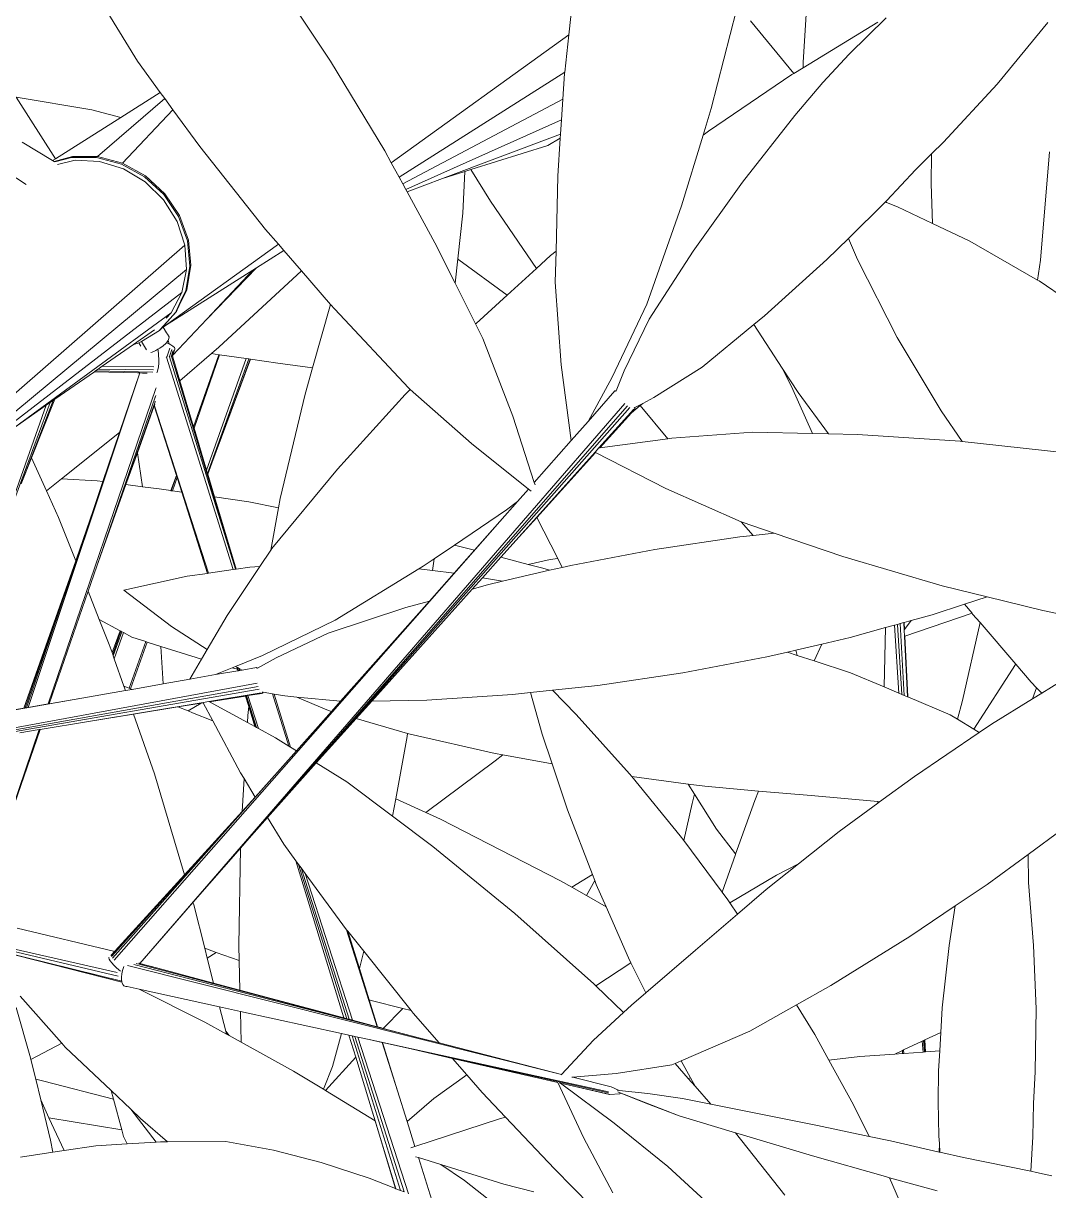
# Model space of a CAD drawing. Header units: millimetres. Extents: x 17 to 218440, y 21 to 53693.
# Drawn here: x 41618.5 to 41766.7, y 19171.2 to 19339.9 of the extents above; entities that cross this region are included whole.
import ezdxf

# ---------------------------------------------------------------- set-up
doc = ezdxf.new("R2010")
doc.units = ezdxf.units.MM
doc.header["$MEASUREMENT"] = 0
doc.layers.add('Edges', color=7, linetype='Continuous', lineweight=18)

# ---------------------------------------------------------------- blocks, each defined once
blk = doc.blocks.new('BAMBOOPLAN')
at = {"layer": 'Edges'}
for p, q in [((6.518, 4.8199), (6.5033, 4.6884)), ((6.9979, 4.8033), (6.9876, 4.6309)), ((5.5162, 4.7913), (5.6123, 4.6338)), ((5.9162, 4.7762), (6.011, 4.6337)), ((6.8497, 4.7402), (6.7975, 4.5359)), ((6.8785, 4.7172), (6.9678, 4.6083)), ((7.1418, 4.7142), (6.9875, 4.6203)), ((7.1586, 4.7234), (7.0824, 4.6482)), ((7.4929, 4.7136), (7.3882, 4.5867)), ((4.921, 4.6786), (5.3823, 4.3791)), ((6.1365, 4.4239), (6.5033, 4.6884)), ((6.5033, 4.6884), (6.4947, 4.611)), ((5.6123, 4.6338), (5.6595, 4.569)), ((6.011, 4.6337), (6.1231, 4.4485)), ((6.9876, 4.6309), (6.9875, 4.6203)), ((7.0824, 4.6482), (7.0282, 4.5897)), ((6.1529, 4.394), (6.4947, 4.611)), ((6.4944, 4.6087), (6.4909, 4.5557)), ((6.4947, 4.611), (6.4944, 4.6087)), ((6.9642, 4.6061), (6.792, 4.4895)), ((6.9678, 4.6083), (6.9642, 4.6061)), ((6.9875, 4.6203), (6.9678, 4.6083)), ((7.0282, 4.5897), (6.9698, 4.5216)), ((7.3882, 4.5867), (7.2772, 4.4668)), ((5.5179, 4.5334), (5.3615, 4.5597)), ((5.4429, 4.4324), (5.3615, 4.5597)), ((5.6686, 4.5565), (5.5297, 4.437)), ((5.5783, 4.5178), (5.6595, 4.569)), ((5.6595, 4.569), (5.6686, 4.5565)), ((5.6686, 4.5565), (5.6855, 4.5332)), ((5.5783, 4.5178), (5.5179, 4.5334)), ((5.6855, 4.5332), (5.5812, 4.4234)), ((5.6855, 4.5332), (5.7408, 4.4573)), ((6.4909, 4.5557), (6.1601, 4.3808)), ((6.4909, 4.5557), (6.4881, 4.5124)), ((6.7975, 4.5359), (6.7807, 4.4811)), ((5.4429, 4.4324), (5.5783, 4.5178)), ((6.4881, 4.5124), (6.1668, 4.3686)), ((6.4881, 4.5124), (6.4862, 4.4831)), ((6.9698, 4.5216), (6.8617, 4.3839)), ((6.792, 4.4895), (6.7807, 4.4811)), ((5.4368, 4.4287), (5.3743, 4.4668)), ((6.4862, 4.4831), (6.2423, 4.3913)), ((6.4596, 4.46), (6.301, 4.4098)), ((6.4596, 4.46), (6.4856, 4.4748)), ((6.4856, 4.4748), (6.4805, 4.3963)), ((6.4862, 4.4831), (6.4856, 4.4748)), ((6.7807, 4.4811), (6.736, 4.335)), ((7.2772, 4.4668), (7.2523, 4.4422)), ((5.4778, 4.4371), (5.44, 4.4267)), ((5.5297, 4.437), (5.4778, 4.4371)), ((5.5812, 4.4234), (5.5297, 4.437)), ((5.7408, 4.4573), (5.8767, 4.2864)), ((6.1231, 4.4485), (6.1365, 4.4239)), ((7.2523, 4.4422), (7.219, 4.4093)), ((7.2523, 4.4422), (7.2519, 4.3805)), ((7.4958, 4.4463), (7.4772, 4.2231)), ((5.4368, 4.4287), (5.4429, 4.4324)), ((5.44, 4.4267), (5.4368, 4.4287)), ((5.4415, 4.4258), (5.44, 4.4267)), ((5.4758, 4.4351), (5.4416, 4.4257)), ((5.4839, 4.4292), (5.4471, 4.4208)), ((5.5277, 4.435), (5.4758, 4.4351)), ((5.534, 4.4269), (5.4839, 4.4292)), ((5.5792, 4.4214), (5.5277, 4.435)), ((5.5832, 4.4117), (5.534, 4.4269)), ((5.6267, 4.3952), (5.5792, 4.4214)), ((5.6287, 4.3972), (5.5812, 4.4234)), ((5.6283, 4.3846), (5.5832, 4.4117)), ((6.1365, 4.4239), (6.1529, 4.394)), ((5.6671, 4.3582), (5.6267, 4.3952)), ((5.6691, 4.3602), (5.6287, 4.3972)), ((6.1529, 4.394), (6.1601, 4.3808)), ((6.2423, 4.3913), (6.1694, 4.3638)), ((6.2887, 4.4059), (6.2423, 4.3913)), ((6.2887, 4.4059), (6.284, 4.3199)), ((6.301, 4.4098), (6.2887, 4.4059)), ((6.301, 4.4098), (6.3415, 4.3446)), ((6.4805, 4.3963), (6.4768, 4.2418)), ((7.219, 4.4093), (7.1598, 4.3458)), ((5.3823, 4.3791), (5.3824, 4.379)), ((5.6661, 4.3476), (5.6283, 4.3846)), ((6.1601, 4.3808), (6.1668, 4.3686)), ((6.1668, 4.3686), (6.1694, 4.3638)), ((6.1694, 4.3638), (6.2268, 4.259)), ((6.8617, 4.3839), (6.7598, 4.2418)), ((7.2519, 4.3805), (7.2547, 4.2987)), ((5.694, 4.303), (5.6661, 4.3476)), ((5.6974, 4.3129), (5.6671, 4.3582)), ((5.6994, 4.315), (5.6691, 4.3602)), ((6.3415, 4.3446), (6.4362, 4.2059)), ((7.1569, 4.3429), (7.0806, 4.2678)), ((7.1579, 4.344), (7.1569, 4.3429)), ((7.1569, 4.3429), (7.1592, 4.342)), ((7.1598, 4.3458), (7.1579, 4.344)), ((7.1579, 4.344), (7.1592, 4.342)), ((7.1592, 4.342), (7.1818, 4.3333)), ((6.284, 4.3199), (6.2738, 4.2254)), ((6.736, 4.335), (6.6642, 4.1322)), ((7.1818, 4.3333), (7.2547, 4.2987)), ((5.7103, 4.254), (5.694, 4.303)), ((5.7157, 4.2625), (5.6974, 4.3129)), ((5.7178, 4.2645), (5.6994, 4.315)), ((7.2547, 4.2987), (7.3315, 4.2621)), ((5.8767, 4.2864), (5.9033, 4.2557)), ((7.0806, 4.2678), (7.0362, 4.2241)), ((7.0806, 4.2678), (7.0994, 4.2243)), ((4.9687, 3.6065), (5.7103, 4.254)), ((5.6703, 4.0877), (5.9033, 4.2557)), ((5.7136, 4.2039), (5.7103, 4.254)), ((5.7208, 4.2103), (5.7157, 4.2625)), ((5.7228, 4.2123), (5.7178, 4.2645)), ((5.9033, 4.2557), (5.9146, 4.2428)), ((6.2268, 4.259), (6.2684, 4.1754)), ((7.3315, 4.2621), (7.4715, 4.1818)), ((5.8584, 4.2071), (5.9146, 4.2428)), ((5.9146, 4.2428), (5.9508, 4.2011)), ((6.2738, 4.2254), (6.2684, 4.1754)), ((6.2763, 4.2238), (6.2738, 4.2254)), ((6.3757, 4.1507), (6.2763, 4.2238)), ((6.4653, 4.2323), (6.4362, 4.2059)), ((6.4768, 4.2418), (6.4653, 4.2323)), ((6.4768, 4.2418), (6.4753, 4.1775)), ((6.7598, 4.2418), (6.669, 4.1012)), ((7.0362, 4.2241), (6.9077, 4.1081)), ((7.0994, 4.2243), (7.1815, 4.0635)), ((7.4772, 4.2231), (7.4715, 4.1818)), ((5.0274, 3.6346), (5.7136, 4.2039)), ((5.6703, 4.0877), (5.8507, 4.2022)), ((5.704, 4.1561), (5.7136, 4.2039)), ((5.7122, 4.1599), (5.7208, 4.2103)), ((5.7143, 4.1619), (5.7228, 4.2123)), ((5.7553, 4.1013), (5.8584, 4.2071)), ((5.7553, 4.1013), (5.8507, 4.2022)), ((5.9508, 4.2011), (5.7805, 4.0432)), ((5.8507, 4.2022), (5.8584, 4.2071)), ((5.9508, 4.2011), (6.0112, 4.1315)), ((6.4362, 4.2059), (6.3757, 4.1507)), ((6.2684, 4.1754), (6.3104, 4.0911)), ((6.4753, 4.1775), (6.4877, 4.0065)), ((7.4715, 4.1818), (7.475, 4.1799)), ((7.475, 4.1799), (7.5332, 4.1403)), ((5.704, 4.1561), (5.0636, 3.6625)), ((5.6819, 4.1139), (5.704, 4.1561)), ((5.7022, 4.1388), (5.7097, 4.1547)), ((5.7036, 4.1396), (5.7112, 4.1555)), ((5.7097, 4.1547), (5.7122, 4.1599)), ((5.7112, 4.1555), (5.7097, 4.1547)), ((5.7112, 4.1555), (5.7143, 4.1619)), ((6.3757, 4.1507), (6.3117, 4.0923)), ((5.6921, 4.1178), (5.7022, 4.1388)), ((5.6944, 4.1203), (5.7036, 4.1396)), ((5.7036, 4.1396), (5.7022, 4.1388)), ((6.0112, 4.1315), (5.9738, 4.0005)), ((6.0112, 4.1315), (6.0199, 4.1215)), ((6.6642, 4.1322), (6.593, 3.9812)), ((5.6819, 4.1139), (5.3582, 3.8775)), ((5.6575, 4.0779), (5.6907, 4.1147)), ((5.6595, 4.0799), (5.6927, 4.1168)), ((5.6713, 4.103), (5.6819, 4.1139)), ((5.6851, 4.027), (5.7553, 4.1013)), ((5.6907, 4.1147), (5.6921, 4.1178)), ((5.6944, 4.1203), (5.6921, 4.1178)), ((5.6927, 4.1168), (5.6944, 4.1203)), ((6.0199, 4.1215), (6.1723, 3.9592)), ((6.669, 4.1012), (6.6175, 3.9945)), ((6.9077, 4.1081), (6.8854, 4.0899)), ((5.6478, 4.0793), (5.6042, 4.0489)), ((5.6204, 4.0552), (5.6575, 4.0779)), ((5.6595, 4.0799), (5.6575, 4.0779)), ((5.6595, 4.0799), (5.6654, 4.0842)), ((5.6654, 4.0842), (5.6703, 4.0877)), ((5.6726, 4.0729), (5.6654, 4.0842)), ((6.3117, 4.0923), (6.3104, 4.0911)), ((6.3104, 4.0911), (6.3254, 4.0609)), ((6.8854, 4.0899), (6.7784, 4.0022)), ((6.8854, 4.0899), (6.9439, 3.9999)), ((5.6042, 4.0489), (5.6114, 4.0509)), ((5.6114, 4.0509), (5.615, 4.0519)), ((5.615, 4.0519), (5.6151, 4.0519)), ((5.6151, 4.0519), (5.6204, 4.0552)), ((5.6151, 4.0519), (5.619, 4.0455)), ((5.6204, 4.0552), (5.6309, 4.0378)), ((5.6652, 4.0459), (5.6709, 4.0511)), ((5.6709, 4.0511), (5.672, 4.0524)), ((5.672, 4.0524), (5.6751, 4.0562)), ((5.6744, 4.0513), (5.672, 4.0524)), ((5.6745, 4.07), (5.6726, 4.0729)), ((5.6741, 4.0525), (5.6744, 4.0513)), ((5.676, 4.0506), (5.6744, 4.0513)), ((5.6745, 4.07), (5.6776, 4.0648)), ((5.6751, 4.0562), (5.6754, 4.0568)), ((5.6754, 4.0568), (5.6774, 4.0609)), ((5.6775, 4.0498), (5.6754, 4.0568)), ((5.6774, 4.0499), (5.676, 4.0506)), ((5.6769, 4.0514), (5.6774, 4.0499)), ((5.6774, 4.0609), (5.6776, 4.0648)), ((6.3254, 4.0609), (6.3874, 3.9008)), ((7.1815, 4.0635), (7.2721, 3.9114)), ((5.6042, 4.0489), (5.5397, 4.004)), ((5.619, 4.0455), (5.619, 4.0454)), ((5.64, 4.0324), (5.6426, 4.0332)), ((5.6426, 4.0332), (5.6505, 4.0366)), ((5.6505, 4.0366), (5.6547, 4.039)), ((5.6547, 4.039), (5.6582, 4.041)), ((5.655, 4.0371), (5.6547, 4.039)), ((5.6559, 4.0283), (5.655, 4.0371)), ((5.656, 4.0254), (5.6559, 4.0283)), ((5.6582, 4.041), (5.6652, 4.0459)), ((5.6727, 4.0226), (5.6791, 4.0412)), ((5.6775, 4.0498), (5.6774, 4.0499)), ((5.6814, 4.0477), (5.6775, 4.0498)), ((5.6783, 4.0236), (5.6834, 4.0384)), ((5.6856, 4.045), (5.6814, 4.0477)), ((5.6863, 4.036), (5.6818, 4.0235)), ((5.6876, 4.0341), (5.6846, 4.0257)), ((5.6851, 4.027), (5.6846, 4.0257)), ((5.6872, 4.0328), (5.6851, 4.027)), ((5.6885, 4.0425), (5.6856, 4.045)), ((5.6872, 4.0328), (5.6895, 4.0393)), ((5.6898, 4.0406), (5.6885, 4.0425)), ((5.6895, 4.0393), (5.6898, 4.0406)), ((5.7651, 4.03), (5.7, 3.9739)), ((5.7805, 4.0277), (5.7283, 3.8789)), ((5.7817, 4.0276), (5.7292, 3.8759)), ((5.7805, 4.0432), (5.7651, 4.03)), ((5.7805, 4.0277), (5.7651, 4.03)), ((5.7817, 4.0276), (5.7805, 4.0277)), ((5.8366, 4.0196), (5.7817, 4.0276)), ((5.5397, 4.004), (5.5312, 3.9981)), ((5.5397, 4.004), (5.6462, 4.0027)), ((5.6546, 3.9961), (5.6556, 4.0025)), ((5.6556, 4.0025), (5.6562, 4.0104)), ((5.6563, 4.0192), (5.656, 4.0254)), ((5.6562, 4.0104), (5.6563, 4.0192)), ((5.672, 4.0229), (5.6718, 4.0233)), ((5.8102, 3.5839), (5.672, 4.0229)), ((5.6726, 4.0224), (5.6727, 4.0226)), ((5.6781, 4.0232), (5.6782, 4.0236)), ((5.6782, 4.0236), (5.6783, 4.0236)), ((5.6784, 4.0232), (5.6783, 4.0236)), ((5.8146, 3.5845), (5.6784, 4.0232)), ((5.6818, 4.0235), (5.6817, 4.0233)), ((5.6826, 4.0243), (5.6827, 4.0241)), ((5.6827, 4.0241), (5.8158, 3.5847)), ((5.6844, 4.0253), (5.6839, 4.0241)), ((5.6844, 4.0253), (5.6846, 4.0257)), ((5.6846, 4.0257), (5.6855, 4.0225)), ((5.6846, 4.0257), (5.6846, 4.0257)), ((5.6855, 4.0225), (5.7, 3.9739)), ((5.755, 3.7892), (5.8366, 4.0196)), ((5.7571, 3.7821), (5.8421, 4.0188)), ((5.8448, 4.0184), (5.766, 3.8038)), ((5.846, 4.0182), (5.766, 3.8038)), ((5.8421, 4.0188), (5.8366, 4.0196)), ((5.8448, 4.0184), (5.8421, 4.0188)), ((5.846, 4.0182), (5.8448, 4.0184)), ((5.9021, 4.01), (5.846, 4.0182)), ((5.9738, 4.0005), (5.9021, 4.01)), ((6.4877, 4.0065), (6.508, 3.8502)), ((6.7784, 4.0022), (6.6785, 3.9393)), ((5.6173, 3.9899), (5.3868, 3.2993)), ((5.5233, 3.9926), (5.4415, 3.9355)), ((5.5259, 3.9944), (5.5233, 3.9926)), ((5.6125, 3.9901), (5.5233, 3.9926)), ((5.5312, 3.9981), (5.5259, 3.9944)), ((5.6438, 3.9916), (5.5259, 3.9944)), ((5.5312, 3.9981), (5.6452, 3.9962)), ((5.617, 3.9899), (5.5755, 3.8672)), ((5.617, 3.9899), (5.6125, 3.9901)), ((5.6173, 3.9899), (5.617, 3.9899)), ((5.6225, 3.9897), (5.6173, 3.9899)), ((5.6225, 3.9897), (5.6231, 3.9897)), ((5.6231, 3.9897), (5.6233, 3.9897)), ((5.6233, 3.9897), (5.6265, 3.9897)), ((5.6326, 3.9895), (5.6265, 3.9897)), ((5.6522, 3.99), (5.6532, 3.9915)), ((5.6532, 3.9915), (5.6546, 3.9961)), ((5.9738, 4.0005), (5.9584, 3.9462)), ((6.593, 3.9812), (6.543, 3.89)), ((6.6175, 3.9945), (6.6007, 3.9531)), ((6.9439, 3.9999), (6.963, 3.9619)), ((6.9439, 3.9999), (6.9766, 3.9497)), ((5.4277, 3.3063), (5.6505, 3.9578)), ((5.6505, 3.9578), (5.6509, 3.9589)), ((5.7, 3.9739), (5.7283, 3.8789)), ((6.1759, 3.9561), (6.165, 3.9452)), ((6.1723, 3.9592), (6.1759, 3.9561)), ((6.1759, 3.9561), (6.3021, 3.8441)), ((6.963, 3.9619), (7.0066, 3.8648)), ((5.3719, 3.7609), (5.4379, 3.933)), ((5.3932, 3.8144), (5.4415, 3.9355)), ((5.4379, 3.933), (5.4317, 3.9288)), ((5.4415, 3.9355), (5.4379, 3.933)), ((5.5281, 3.5907), (5.6492, 3.9399)), ((5.6486, 3.9301), (5.5619, 3.6857)), ((5.6492, 3.9316), (5.6486, 3.9301)), ((5.6492, 3.9399), (5.6496, 3.9409)), ((5.6496, 3.9409), (5.6504, 3.9433)), ((5.9584, 3.9462), (5.9073, 3.7308)), ((6.165, 3.9452), (6.0257, 3.7913)), ((6.5985, 3.9531), (6.543, 3.89)), ((6.5985, 3.9531), (6.6007, 3.9531)), ((6.6007, 3.9531), (6.6001, 3.9516)), ((6.6785, 3.9393), (6.6561, 3.9272)), ((6.9766, 3.9497), (7.0393, 3.864)), ((5.2742, 3.5005), (5.4235, 3.9231)), ((5.3227, 3.6325), (5.4317, 3.9288)), ((5.4235, 3.9231), (5.3582, 3.8775)), ((5.4317, 3.9288), (5.4235, 3.9231)), ((5.6471, 3.9218), (5.6122, 3.8253)), ((5.617, 2.7706), (6.619, 3.9268)), ((5.6473, 3.9224), (5.6471, 3.9218)), ((5.6471, 3.9218), (5.6927, 3.7783)), ((5.6482, 3.925), (5.6473, 3.9224)), ((5.6473, 3.9224), (5.7588, 3.5764)), ((5.8479, 3.0345), (6.6245, 3.9224)), ((5.9199, 3.116), (6.6295, 3.9189)), ((6.6372, 3.915), (6.5655, 3.8352)), ((6.6328, 3.9079), (6.5672, 3.8354)), ((6.6508, 3.9228), (6.6328, 3.9079)), ((6.6393, 3.915), (6.6328, 3.9079)), ((6.6397, 3.9183), (6.638, 3.9174)), ((6.6393, 3.915), (6.6399, 3.9163)), ((6.6561, 3.9272), (6.6397, 3.9183)), ((6.6399, 3.9163), (6.6397, 3.9183)), ((6.6561, 3.9272), (6.6508, 3.9228)), ((6.6508, 3.9228), (6.7076, 3.8541)), ((7.2721, 3.9114), (7.3156, 3.8485)), ((6.3874, 3.9008), (6.4319, 3.7637)), ((6.543, 3.89), (6.508, 3.8502)), ((5.5755, 3.8672), (5.4554, 3.7714)), ((5.5755, 3.8672), (5.5411, 3.7658)), ((5.7283, 3.8789), (5.7292, 3.8759)), ((5.7292, 3.8759), (5.755, 3.7892)), ((6.8831, 3.8676), (6.7161, 3.8552)), ((7.0066, 3.8648), (6.8831, 3.8676)), ((7.0393, 3.864), (7.0066, 3.8648)), ((7.0992, 3.8627), (7.0393, 3.864)), ((7.3113, 3.849), (7.0992, 3.8627)), ((6.3021, 3.8441), (6.4201, 3.7503)), ((6.508, 3.8502), (6.4319, 3.7637)), ((6.5655, 3.8352), (6.5576, 3.8264)), ((6.5672, 3.8354), (6.5655, 3.8352)), ((6.7076, 3.8541), (6.5672, 3.8354)), ((6.7161, 3.8552), (6.7076, 3.8541)), ((7.3156, 3.8485), (7.3113, 3.849)), ((7.5234, 3.8257), (7.3156, 3.8485)), ((5.3719, 3.7609), (5.3932, 3.8144)), ((5.3932, 3.8144), (5.4241, 3.7464)), ((5.6122, 3.8253), (5.5885, 3.7595)), ((5.6122, 3.8253), (5.623, 3.7549)), ((6.5576, 3.8264), (6.4004, 3.6512)), ((6.5586, 3.8259), (6.4371, 3.6917)), ((6.5586, 3.8259), (6.5576, 3.8264)), ((6.7038, 3.7515), (6.5586, 3.8259)), ((5.755, 3.7892), (5.7571, 3.7821)), ((5.766, 3.8038), (5.7575, 3.7807)), ((6.0257, 3.7913), (5.8899, 3.6273)), ((5.4554, 3.7714), (5.4241, 3.7464)), ((5.4554, 3.7714), (5.529, 3.7673)), ((5.5411, 3.7658), (5.5208, 3.7058)), ((5.529, 3.7673), (5.5411, 3.7658)), ((5.6927, 3.7783), (5.6815, 3.7469)), ((5.6928, 3.7778), (5.6819, 3.7468)), ((5.694, 3.7741), (5.6844, 3.7465)), ((5.6927, 3.7783), (5.6928, 3.7778)), ((5.6928, 3.7778), (5.694, 3.7741)), ((5.694, 3.7741), (5.7037, 3.7437)), ((5.7571, 3.7821), (5.7575, 3.7807)), ((5.7575, 3.7807), (5.7715, 3.7339)), ((6.4319, 3.7637), (6.4334, 3.759)), ((5.4241, 3.7464), (5.4489, 3.6917)), ((5.5885, 3.7595), (5.5619, 3.6857)), ((5.5885, 3.7595), (5.623, 3.7549)), ((5.623, 3.7549), (5.657, 3.7504)), ((5.657, 3.7504), (5.6815, 3.7469)), ((5.6815, 3.7469), (5.6819, 3.7468)), ((5.6819, 3.7468), (5.6844, 3.7465)), ((5.6844, 3.7465), (5.7037, 3.7437)), ((5.7037, 3.7437), (5.7569, 3.5761)), ((6.4201, 3.7503), (6.3972, 3.7243)), ((6.4201, 3.7503), (6.4256, 3.7459)), ((6.859, 3.6824), (6.7038, 3.7515)), ((5.7715, 3.7339), (5.8424, 3.7236)), ((5.7715, 3.7339), (5.8159, 3.5847)), ((5.8424, 3.7236), (5.9037, 3.7115)), ((5.9073, 3.7308), (5.9037, 3.7115)), ((6.3972, 3.7243), (6.3609, 3.683)), ((6.3972, 3.7243), (6.3748, 3.7075)), ((5.5208, 3.7058), (5.3829, 3.2986)), ((5.4489, 3.6917), (5.485, 3.6018)), ((5.5208, 3.7058), (5.4864, 3.6059)), ((5.9037, 3.7115), (5.8879, 3.6243)), ((6.3748, 3.7075), (6.2669, 3.6345)), ((6.4371, 3.6917), (6.4004, 3.6512)), ((6.4371, 3.6917), (6.4803, 3.6069)), ((5.5619, 3.6857), (5.5281, 3.5907)), ((6.3609, 3.683), (5.5639, 2.7773)), ((6.3609, 3.683), (6.3082, 3.6237)), ((6.859, 3.6824), (6.884, 3.6545)), ((6.861, 3.6815), (6.859, 3.6824)), ((6.9271, 3.6591), (6.861, 3.6815)), ((6.4004, 3.6512), (6.3628, 3.6094)), ((6.8563, 3.6516), (6.681, 3.6257)), ((6.884, 3.6545), (6.8563, 3.6516)), ((6.9271, 3.6591), (6.884, 3.6545)), ((7.0693, 3.611), (6.9271, 3.6591)), ((5.8879, 3.6243), (5.8652, 3.5903)), ((5.8899, 3.6273), (5.8879, 3.6243)), ((6.2669, 3.6345), (6.225, 3.6061)), ((6.3082, 3.6237), (6.2664, 3.5766)), ((6.2669, 3.6345), (6.3082, 3.6237)), ((6.681, 3.6257), (6.5073, 3.5926)), ((5.3777, 3.2977), (5.485, 3.6018)), ((5.485, 3.6018), (5.3804, 3.2982)), ((5.485, 3.6018), (5.4864, 3.6059)), ((6.225, 3.6061), (6.2025, 3.5909)), ((6.225, 3.6061), (6.2217, 3.5821)), ((6.3628, 3.6094), (6.3248, 3.5671)), ((6.3628, 3.6094), (6.4196, 3.5946)), ((6.465, 3.6046), (6.4196, 3.5946)), ((6.4196, 3.5946), (6.4493, 3.5868)), ((6.4803, 3.6069), (6.465, 3.6046)), ((6.4803, 3.6069), (6.4897, 3.5885)), ((6.5073, 3.5926), (6.4897, 3.5885)), ((7.2746, 3.5505), (7.0693, 3.611)), ((5.5102, 3.539), (5.5281, 3.5907)), ((5.5843, 3.5417), (5.715, 3.57)), ((5.715, 3.57), (5.7569, 3.5761)), ((5.7569, 3.5761), (5.7588, 3.5764)), ((5.7588, 3.5764), (5.8102, 3.5839)), ((5.8652, 3.5903), (5.7975, 3.4892)), ((5.8102, 3.5839), (5.8146, 3.5845)), ((5.8146, 3.5845), (5.8158, 3.5847)), ((5.8158, 3.5847), (5.8159, 3.5847)), ((5.8159, 3.5847), (5.8442, 3.5888)), ((5.8442, 3.5888), (5.8652, 3.5903)), ((6.1938, 3.5856), (6.0207, 3.4791)), ((6.2025, 3.5909), (6.1938, 3.5856)), ((6.1938, 3.5856), (6.2217, 3.5821)), ((6.2664, 3.5766), (6.2153, 3.519)), ((6.2217, 3.5821), (6.2664, 3.5766)), ((6.4635, 3.5824), (6.3664, 3.5597)), ((6.4493, 3.5868), (6.4635, 3.5824)), ((6.4897, 3.5885), (6.4635, 3.5824)), ((6.3248, 3.5671), (6.3038, 3.5437)), ((6.3356, 3.5525), (6.3038, 3.5437)), ((6.3248, 3.5671), (6.3664, 3.5597)), ((6.3664, 3.5597), (6.3356, 3.5525)), ((7.3673, 3.5276), (7.2746, 3.5505)), ((5.4296, 3.3066), (5.5102, 3.539)), ((5.5102, 3.539), (5.5334, 3.4809)), ((5.5843, 3.5417), (5.6829, 3.4661)), ((6.3038, 3.5437), (6.0961, 3.3123)), ((7.3673, 3.5276), (7.3207, 3.5125)), ((7.4821, 3.4993), (7.3673, 3.5276)), ((6.1665, 3.5054), (6.006, 3.4525)), ((6.2153, 3.519), (6.0314, 3.3119)), ((6.2153, 3.519), (6.1665, 3.5054)), ((7.3207, 3.5125), (7.2534, 3.4907)), ((7.3207, 3.5125), (7.336, 3.4938)), ((7.5417, 3.4873), (7.4821, 3.4993)), ((5.5334, 3.4809), (5.5542, 3.4291)), ((5.5334, 3.4809), (5.5763, 3.4576)), ((5.7975, 3.4892), (5.7563, 3.4186)), ((6.0207, 3.4791), (5.8704, 3.4066)), ((7.1876, 3.4724), (7.182, 3.4708)), ((7.195, 3.4744), (7.1876, 3.4724)), ((7.1962, 3.3238), (7.1876, 3.4724)), ((7.1962, 3.4747), (7.195, 3.4744)), ((7.195, 3.4744), (7.1958, 3.4585)), ((7.2104, 3.4787), (7.1962, 3.4747)), ((7.1962, 3.4747), (7.1968, 3.4599)), ((7.2104, 3.4787), (7.1968, 3.4599)), ((7.336, 3.4938), (7.1975, 3.4464)), ((7.2534, 3.4907), (7.2104, 3.4787)), ((7.3526, 3.4744), (7.3165, 3.3138)), ((7.336, 3.4938), (7.3373, 3.4921)), ((7.3373, 3.4921), (7.3526, 3.4744)), ((7.3526, 3.4744), (7.4262, 3.3887)), ((5.5599, 3.4128), (5.5763, 3.4576)), ((5.578, 3.4566), (5.5611, 3.4093)), ((5.5798, 3.4556), (5.5623, 3.4059)), ((5.5832, 3.4538), (5.5645, 3.3997)), ((5.5763, 3.4576), (5.578, 3.4566)), ((5.578, 3.4566), (5.5798, 3.4556)), ((5.5798, 3.4556), (5.5832, 3.4538)), ((5.5832, 3.4538), (5.6009, 3.4441)), ((5.6829, 3.4661), (5.7563, 3.4186)), ((6.006, 3.4525), (5.8989, 3.4019)), ((7.1574, 3.464), (7.0842, 3.4436)), ((7.1574, 3.464), (7.1544, 3.3414)), ((7.1756, 3.469), (7.1574, 3.464)), ((7.182, 3.4708), (7.1756, 3.469)), ((7.185, 3.3285), (7.1756, 3.469)), ((7.1911, 3.326), (7.182, 3.4708)), ((7.1968, 3.4599), (7.1958, 3.4585)), ((7.1958, 3.4585), (7.1965, 3.4461)), ((5.5542, 3.4291), (5.5599, 3.4128)), ((5.5954, 3.3387), (5.6296, 3.4351)), ((5.5977, 3.3378), (5.6323, 3.4343)), ((5.6009, 3.4441), (5.6296, 3.4351)), ((5.6296, 3.4351), (5.6323, 3.4343)), ((5.6323, 3.4343), (5.6608, 3.4253)), ((5.6608, 3.4253), (5.6655, 3.3478)), ((5.6608, 3.4253), (5.7448, 3.3989)), ((7.026, 3.43), (6.9724, 3.4175)), ((7.026, 3.43), (7.0099, 3.3952)), ((7.0842, 3.4436), (7.026, 3.43)), ((7.1975, 3.4464), (7.1965, 3.4461)), ((7.1965, 3.4461), (7.2028, 3.321)), ((7.1975, 3.4464), (7.2033, 3.3208)), ((5.5599, 3.4128), (5.5611, 3.4093)), ((5.5611, 3.4093), (5.5623, 3.4059)), ((5.5623, 3.4059), (5.5645, 3.3997)), ((5.5645, 3.3997), (5.5843, 3.343)), ((5.7563, 3.4186), (5.7448, 3.3989)), ((5.8704, 3.4066), (5.815, 3.3838)), ((5.8989, 3.4019), (5.86, 3.3804)), ((6.9125, 3.4035), (6.7388, 3.3704)), ((6.9546, 3.4133), (6.9125, 3.4035)), ((6.9724, 3.4175), (6.9546, 3.4133)), ((6.9546, 3.4133), (6.9752, 3.4066)), ((6.9724, 3.4175), (6.9752, 3.4066)), ((6.9752, 3.4066), (7.0099, 3.3952)), ((5.7448, 3.3989), (5.7206, 3.3575)), ((5.8078, 3.3808), (5.7738, 3.3669)), ((5.815, 3.3838), (5.8078, 3.3808)), ((5.8078, 3.3808), (5.8188, 3.378)), ((5.815, 3.3838), (5.8174, 3.3825)), ((5.8188, 3.378), (5.8174, 3.3825)), ((5.8174, 3.3825), (5.8177, 3.3824)), ((5.8177, 3.3824), (5.82, 3.375)), ((5.8177, 3.3824), (5.8187, 3.3818)), ((5.8187, 3.3818), (5.8208, 3.3752)), ((5.8187, 3.3818), (5.8222, 3.3799)), ((5.8197, 3.375), (5.8188, 3.378)), ((5.8208, 3.3752), (5.82, 3.375)), ((5.8236, 3.3756), (5.8208, 3.3752)), ((5.8222, 3.3799), (5.8236, 3.3756)), ((5.8222, 3.3799), (5.8286, 3.3765)), ((5.8286, 3.3765), (5.8236, 3.3756)), ((5.8581, 3.3817), (5.8286, 3.3765)), ((5.8581, 3.3817), (5.86, 3.3804)), ((5.86, 3.3804), (5.8586, 3.3796)), ((7.0099, 3.3952), (7.085, 3.3706)), ((7.4256, 3.3879), (7.3398, 3.254)), ((7.4262, 3.3887), (7.4256, 3.3879)), ((7.4262, 3.3887), (7.458, 3.3517)), ((5.7206, 3.3575), (5.6655, 3.3478)), ((5.7738, 3.3669), (5.7206, 3.3575)), ((5.8197, 3.375), (5.7738, 3.3669)), ((5.82, 3.375), (5.8197, 3.375)), ((6.7388, 3.3704), (6.5635, 3.3445)), ((7.085, 3.3706), (7.1544, 3.3414)), ((7.458, 3.3517), (7.4694, 3.3398)), ((7.5399, 3.3656), (7.48, 3.3286)), ((4.7863, 3.1503), (5.8614, 3.3427)), ((4.7876, 3.15), (5.8635, 3.337)), ((4.7878, 3.1527), (5.8595, 3.3493)), ((5.5874, 3.3341), (5.4971, 3.3182)), ((5.5843, 3.343), (5.5874, 3.3341)), ((5.5843, 3.343), (5.5954, 3.3387)), ((5.6011, 3.3365), (5.5874, 3.3341)), ((5.5954, 3.3387), (5.5977, 3.3378)), ((5.5977, 3.3378), (5.6011, 3.3365)), ((5.6655, 3.3478), (5.6011, 3.3365)), ((5.8676, 3.3294), (5.7597, 3.3115)), ((5.8693, 3.3282), (5.8404, 3.3235)), ((5.8693, 3.3282), (5.8707, 3.3288)), ((5.8716, 3.3304), (5.8697, 3.3307)), ((5.8707, 3.3288), (5.8716, 3.3304)), ((5.8909, 3.3273), (5.8716, 3.3304)), ((5.9249, 3.2195), (5.8909, 3.3273)), ((5.8947, 3.3267), (5.8909, 3.3273)), ((6.4239, 3.3297), (6.387, 3.3258)), ((6.4697, 3.3346), (6.4239, 3.3297)), ((6.4239, 3.3297), (6.4483, 3.2438)), ((6.5635, 3.3445), (6.4697, 3.3346)), ((6.4697, 3.3346), (6.5187, 3.2847)), ((7.1544, 3.3414), (7.185, 3.3285)), ((7.185, 3.3285), (7.1911, 3.326)), ((7.4694, 3.3398), (7.4612, 3.3169)), ((7.48, 3.3286), (7.4612, 3.3169)), ((7.4694, 3.3398), (7.48, 3.3286)), ((5.4971, 3.3182), (4.8155, 3.1983)), ((5.4277, 3.3063), (5.3868, 3.2993)), ((5.4296, 3.3066), (5.4277, 3.3063)), ((5.4971, 3.3182), (5.4296, 3.3066)), ((5.7478, 3.3095), (5.5111, 3.2702)), ((5.7438, 3.3079), (5.6955, 3.3001)), ((5.7438, 3.3079), (5.7167, 3.2919)), ((5.7483, 3.3086), (5.7438, 3.3079)), ((5.7597, 3.3115), (5.7478, 3.3095)), ((5.7483, 3.3086), (5.7478, 3.3095)), ((5.7682, 3.2713), (5.7483, 3.3086)), ((5.7612, 3.3107), (5.7597, 3.3115)), ((5.8356, 3.3227), (5.7612, 3.3107)), ((5.8395, 3.268), (5.7612, 3.3107)), ((5.8363, 3.3228), (5.8356, 3.3227)), ((5.8422, 3.3011), (5.8356, 3.3227)), ((5.8374, 3.323), (5.8363, 3.3228)), ((5.8363, 3.3228), (5.8563, 3.2589)), ((5.8404, 3.3235), (5.8374, 3.323)), ((5.8374, 3.323), (5.8581, 3.2579)), ((5.8404, 3.3235), (5.8623, 3.2556)), ((5.9287, 3.2171), (5.8947, 3.3267)), ((5.9167, 3.3232), (5.8947, 3.3267)), ((5.9418, 3.3207), (5.9167, 3.3232)), ((5.9418, 3.3207), (6.0034, 3.2939)), ((6.0314, 3.3119), (5.9418, 3.3207)), ((6.0314, 3.3119), (6.013, 3.2911)), ((6.0961, 3.3123), (6.0639, 3.2764)), ((6.2098, 3.3144), (6.0961, 3.3123)), ((6.387, 3.3258), (6.2098, 3.3144)), ((7.1911, 3.326), (7.1962, 3.3238)), ((7.1962, 3.3238), (7.2028, 3.321)), ((7.2028, 3.321), (7.2033, 3.3208)), ((7.2033, 3.3208), (7.2908, 3.284)), ((7.3165, 3.3138), (7.3058, 3.2748)), ((7.4612, 3.3169), (7.3765, 3.2645)), ((5.3777, 3.2977), (5.1989, 3.267)), ((5.3804, 3.2982), (5.3777, 3.2977)), ((5.3829, 3.2986), (5.3804, 3.2982)), ((5.3868, 3.2993), (5.3829, 3.2986)), ((5.6044, 3.2853), (5.5111, 3.2702)), ((5.6955, 3.3001), (5.6044, 3.2853)), ((5.6044, 3.2853), (5.6475, 3.162)), ((5.6955, 3.3001), (5.7167, 3.2919)), ((5.7167, 3.2919), (5.7262, 3.2882)), ((5.7262, 3.2882), (5.7682, 3.2713)), ((5.8404, 3.2827), (5.8395, 3.268)), ((5.8422, 3.3011), (5.8404, 3.2827)), ((5.8549, 3.2596), (5.8422, 3.3011)), ((6.013, 3.2911), (5.9407, 3.2097)), ((6.0034, 3.2939), (6.013, 3.2911)), ((6.5187, 3.2847), (6.6287, 3.1621)), ((7.2908, 3.284), (7.3058, 3.2748)), ((5.5111, 3.2702), (5.4112, 3.2536)), ((5.825, 3.1644), (5.7682, 3.2713)), ((5.8549, 3.2596), (5.8395, 3.268)), ((5.8563, 3.2589), (5.8549, 3.2596)), ((5.8581, 3.2579), (5.8563, 3.2589)), ((5.8623, 3.2556), (5.8581, 3.2579)), ((5.8977, 3.2363), (5.8623, 3.2556)), ((6.0639, 3.2764), (5.9815, 3.1846)), ((6.0639, 3.2764), (6.1703, 3.2457)), ((7.3058, 3.2748), (7.3398, 3.254)), ((7.3765, 3.2645), (7.3509, 3.2473)), ((5.2996, 2.9316), (5.4096, 3.2533)), ((5.305, 2.9471), (5.4112, 3.2536)), ((5.4096, 3.2533), (5.3692, 3.2466)), ((5.4112, 3.2536), (5.4096, 3.2533)), ((5.9249, 3.2195), (5.8977, 3.2363)), ((6.1693, 3.2391), (6.1458, 3.1103)), ((6.1703, 3.2457), (6.1693, 3.2391)), ((6.1703, 3.2457), (6.1755, 3.2442)), ((6.1755, 3.2442), (6.3513, 3.2039)), ((6.4483, 3.2438), (6.4687, 3.1828)), ((7.3509, 3.2473), (7.2169, 3.1569)), ((7.3398, 3.254), (7.3509, 3.2473)), ((5.9407, 3.2097), (5.8843, 3.1462)), ((5.9287, 3.2171), (5.9249, 3.2195)), ((5.9407, 3.2097), (5.9287, 3.2171)), ((5.9815, 3.1846), (5.9199, 3.116)), ((6.0448, 3.1454), (5.9815, 3.1846)), ((6.3513, 3.1889), (6.2077, 3.082)), ((6.3513, 3.2039), (6.3672, 3.201)), ((6.3672, 3.201), (6.3513, 3.1889)), ((6.3672, 3.201), (6.4687, 3.1828)), ((6.4687, 3.1828), (6.5006, 3.0875)), ((5.6475, 3.162), (5.7098, 2.9537)), ((5.8325, 3.1521), (5.825, 3.1644)), ((6.6287, 3.1621), (6.6334, 3.1563)), ((5.8843, 3.1462), (5.5606, 2.7816)), ((5.8325, 3.1521), (5.8284, 3.0841)), ((5.8554, 3.1141), (5.8325, 3.1521)), ((5.8554, 3.1141), (5.8843, 3.1462)), ((6.1393, 3.0744), (6.0448, 3.1454)), ((6.6334, 3.1563), (6.7333, 3.0343)), ((6.6334, 3.1563), (6.75, 3.1408)), ((6.75, 3.1408), (6.763, 3.1201)), ((6.75, 3.1408), (6.7839, 3.1363)), ((6.7839, 3.1363), (6.8952, 3.1266)), ((7.2169, 3.1569), (7.145, 3.1043)), ((5.8284, 3.0841), (5.8554, 3.1141)), ((5.8809, 3.0719), (5.9199, 3.116)), ((6.1458, 3.1103), (6.1393, 3.0744)), ((6.1458, 3.1103), (6.2077, 3.082)), ((6.763, 3.1201), (6.7577, 3.1005)), ((6.763, 3.1201), (6.8081, 3.0479)), ((6.8952, 3.1266), (6.8872, 3.1071)), ((6.8952, 3.1266), (7.0035, 3.1171)), ((7.0035, 3.1171), (7.1414, 3.1046)), ((6.5006, 3.0875), (6.5521, 2.9539)), ((6.7577, 3.1005), (6.7409, 3.0241)), ((6.8872, 3.1071), (6.8478, 2.9963)), ((7.1412, 3.1015), (7.0615, 3.0431)), ((7.1414, 3.1046), (7.1412, 3.1015)), ((7.145, 3.1043), (7.1412, 3.1015)), ((7.1414, 3.1046), (7.145, 3.1043)), ((5.5587, 2.7849), (5.8149, 3.0691)), ((5.7098, 2.9537), (5.8149, 3.0691)), ((5.8149, 3.0691), (5.8284, 3.0841)), ((5.8479, 3.0345), (5.8809, 3.0719)), ((5.9144, 3.0165), (5.8809, 3.0719)), ((6.2225, 3.0118), (6.1393, 3.0744)), ((6.2077, 3.082), (6.2382, 3.0681)), ((6.2382, 3.0681), (6.4858, 2.941)), ((6.8081, 3.0479), (6.8473, 2.9969)), ((7.0615, 3.0431), (6.9777, 2.9765)), ((7.5226, 3.0475), (7.4517, 2.9956)), ((5.8253, 3.0087), (5.8479, 3.0345)), ((5.9394, 2.9826), (5.9144, 3.0165)), ((6.7333, 3.0343), (6.7409, 3.0241)), ((6.7409, 3.0241), (6.8199, 2.918)), ((5.727, 2.8962), (5.8253, 3.0087)), ((5.8253, 3.0087), (5.8214, 2.8073)), ((6.3917, 2.8739), (6.2225, 3.0118)), ((6.8474, 2.9953), (6.8199, 2.918)), ((6.8473, 2.9969), (6.8474, 2.9953)), ((6.8473, 2.9969), (6.8478, 2.9963)), ((6.8478, 2.9963), (6.8474, 2.9953)), ((7.4517, 2.9956), (7.3672, 2.9337)), ((7.4517, 2.9956), (7.4526, 2.9378)), ((6.0383, 2.6581), (5.9394, 2.9826)), ((5.9451, 2.9748), (5.9394, 2.9826)), ((5.9451, 2.9748), (6.0446, 2.6564)), ((5.9504, 2.9677), (5.9451, 2.9748)), ((5.9504, 2.9677), (6.0497, 2.6551)), ((5.9588, 2.9562), (5.9504, 2.9677)), ((6.9777, 2.9765), (6.9107, 2.9233)), ((6.9777, 2.9765), (6.9325, 2.9526)), ((4.6566, 2.96), (5.5706, 2.7516)), ((5.5732, 2.8038), (5.7098, 2.9537)), ((5.9588, 2.9562), (6.0565, 2.6533)), ((6.0443, 2.8401), (5.9588, 2.9562)), ((6.5521, 2.9539), (6.5092, 2.9278)), ((6.5568, 2.9416), (6.5397, 2.9105)), ((6.5521, 2.9539), (6.5568, 2.9416)), ((6.5568, 2.9416), (6.56, 2.9335)), ((6.9325, 2.9526), (6.836, 2.8958)), ((4.7422, 2.9397), (5.5725, 2.7445)), ((6.4858, 2.941), (6.5092, 2.9278)), ((6.5092, 2.9278), (6.5397, 2.9105)), ((6.56, 2.9335), (6.5801, 2.8876)), ((6.8199, 2.918), (6.832, 2.9017)), ((6.9107, 2.9233), (6.8517, 2.8725)), ((7.3672, 2.9337), (7.3014, 2.8893)), ((7.4526, 2.9378), (7.4633, 2.8076)), ((5.6171, 2.7706), (5.727, 2.8962)), ((5.727, 2.8962), (5.7284, 2.8913)), ((6.5397, 2.9105), (6.5801, 2.8876)), ((6.832, 2.9017), (6.836, 2.8958)), ((6.836, 2.8958), (6.8517, 2.8725)), ((5.7284, 2.8913), (5.7513, 2.8017)), ((6.555, 2.7286), (6.3917, 2.8739)), ((6.5801, 2.8876), (6.6264, 2.7821)), ((6.8517, 2.8725), (6.7649, 2.7978)), ((7.3014, 2.8893), (7.2076, 2.8261)), ((7.3014, 2.8893), (7.2887, 2.8077)), ((5.5653, 2.7952), (5.3639, 2.8436)), ((6.1074, 2.6397), (6.0443, 2.8401)), ((6.0463, 2.8375), (6.0443, 2.8401)), ((6.0468, 2.8368), (6.0463, 2.8375)), ((6.0707, 2.7599), (6.0468, 2.8368)), ((6.0796, 2.7958), (6.0468, 2.8368)), ((7.2076, 2.8261), (7.0442, 2.725)), ((5.5581, 2.7873), (5.5732, 2.8038)), ((5.5653, 2.7952), (5.5732, 2.8038)), ((5.7513, 2.8017), (5.7749, 2.7933)), ((5.7513, 2.8017), (5.7564, 2.7814)), ((5.8214, 2.8073), (5.8222, 2.7766)), ((6.7649, 2.7978), (6.6622, 2.7097)), ((7.2887, 2.8077), (7.2744, 2.679)), ((7.4633, 2.8076), (7.4685, 2.6767)), ((5.5801, 2.7321), (5.3281, 2.7957)), ((5.5798, 2.7338), (5.3281, 2.7957)), ((5.5539, 2.7826), (5.5534, 2.782)), ((5.5534, 2.782), (5.5539, 2.7796)), ((5.5539, 2.7796), (5.5559, 2.7762)), ((5.5559, 2.7762), (5.5591, 2.772)), ((5.559, 2.7884), (5.5575, 2.7867)), ((5.559, 2.7884), (5.5653, 2.7952)), ((5.7749, 2.7933), (5.7564, 2.7814)), ((5.7564, 2.7814), (5.7696, 2.7298)), ((5.7749, 2.7933), (5.8222, 2.7766)), ((5.8222, 2.7766), (5.8239, 2.7153)), ((6.0753, 2.7767), (6.0707, 2.7599)), ((6.0796, 2.7958), (6.0753, 2.7767)), ((6.1775, 2.6731), (6.0796, 2.7958)), ((6.6264, 2.7821), (6.6316, 2.7716)), ((5.5591, 2.772), (5.5634, 2.7672)), ((5.5634, 2.7672), (5.5684, 2.7622)), ((5.5684, 2.7622), (5.5738, 2.7573)), ((5.5738, 2.7573), (5.5774, 2.7545)), ((5.5799, 2.7489), (5.5793, 2.7421)), ((5.5812, 2.7558), (5.5799, 2.7489)), ((5.5825, 2.76), (5.5812, 2.7558)), ((5.5832, 2.7623), (5.5825, 2.76)), ((5.584, 2.7642), (5.5832, 2.7623)), ((6.4882, 2.5412), (5.5916, 2.7664)), ((5.605, 2.7681), (5.6045, 2.7683)), ((6.1937, 2.617), (5.605, 2.7681)), ((5.6098, 2.7705), (5.6099, 2.7705)), ((5.6099, 2.7705), (5.6116, 2.77)), ((5.6134, 2.7696), (6.1074, 2.6397)), ((5.615, 2.771), (5.6154, 2.7709)), ((5.6159, 2.7708), (5.6166, 2.7706)), ((5.616, 2.7715), (5.6167, 2.7706)), ((5.6162, 2.7712), (5.6166, 2.7707)), ((5.6166, 2.7707), (5.6166, 2.7706)), ((5.6166, 2.7706), (5.6168, 2.7706)), ((5.6167, 2.7706), (5.6168, 2.7706)), ((5.6168, 2.7706), (5.6541, 2.7606)), ((5.617, 2.7706), (5.6171, 2.7706)), ((5.6171, 2.7706), (5.6541, 2.7606)), ((5.6541, 2.7606), (5.7696, 2.7298)), ((6.0908, 2.6953), (6.0707, 2.7599)), ((6.6316, 2.7716), (6.5593, 2.7245)), ((6.6316, 2.7716), (6.6622, 2.7097)), ((5.5793, 2.7421), (5.5795, 2.7359)), ((5.5795, 2.7359), (5.5798, 2.7338)), ((5.5798, 2.7338), (5.5801, 2.7321)), ((5.5801, 2.7321), (5.5804, 2.7306)), ((5.5804, 2.7306), (5.5819, 2.7267)), ((5.5819, 2.7267), (5.5841, 2.7244)), ((5.5886, 2.7232), (5.5841, 2.7244)), ((5.7696, 2.7298), (5.8239, 2.7153)), ((6.5593, 2.7245), (6.555, 2.7286)), ((6.6163, 2.6692), (6.5593, 2.7245)), ((7.0442, 2.725), (6.9734, 2.685)), ((5.4559, 2.6057), (5.3702, 2.7029)), ((5.5886, 2.7232), (5.5912, 2.7226)), ((5.5912, 2.7226), (5.6155, 2.7173)), ((5.7515, 2.6492), (5.6155, 2.7173)), ((5.6155, 2.7173), (5.782, 2.6809)), ((5.8239, 2.7153), (6.0383, 2.6581)), ((6.6622, 2.7097), (6.6328, 2.6846)), ((5.3619, 2.6794), (5.3914, 2.5753)), ((5.782, 2.6809), (5.7948, 2.6308)), ((5.782, 2.6809), (5.8251, 2.6714)), ((6.0908, 2.6953), (6.0953, 2.6939)), ((6.1081, 2.6395), (6.0908, 2.6953)), ((6.0953, 2.6939), (6.1604, 2.6774)), ((6.1604, 2.6774), (6.1199, 2.6364)), ((6.1604, 2.6774), (6.1775, 2.6731)), ((6.6328, 2.6846), (6.6163, 2.6692)), ((6.9734, 2.685), (6.8773, 2.6307)), ((6.9734, 2.685), (7.0111, 2.6235)), ((7.2744, 2.679), (7.2715, 2.6282)), ((7.4685, 2.6767), (7.4667, 2.5465)), ((5.8251, 2.6714), (5.8268, 2.6076)), ((5.8251, 2.6714), (6.034, 2.6257)), ((6.0383, 2.6581), (6.0446, 2.6564)), ((6.0446, 2.6564), (6.0497, 2.6551)), ((6.0497, 2.6551), (6.0565, 2.6533)), ((6.0565, 2.6533), (6.1074, 2.6397)), ((6.1816, 2.6679), (6.1775, 2.6731)), ((6.2353, 2.6063), (6.1816, 2.6679)), ((6.6163, 2.6692), (6.5545, 2.6119)), ((5.7964, 2.6244), (5.7515, 2.6492)), ((5.7948, 2.6308), (5.8016, 2.6216)), ((5.7948, 2.6308), (5.7964, 2.6244)), ((6.1074, 2.6397), (6.1081, 2.6395)), ((6.1081, 2.6395), (6.1142, 2.6379)), ((6.1142, 2.6379), (6.1199, 2.6364)), ((6.1199, 2.6364), (6.1937, 2.617)), ((6.8773, 2.6307), (6.7353, 2.5693)), ((7.2715, 2.6282), (7.2388, 2.6127)), ((7.2715, 2.6282), (7.2694, 2.5899)), ((5.4559, 2.6057), (5.3922, 2.5723)), ((5.4631, 2.5976), (5.4559, 2.6057)), ((5.8016, 2.6216), (5.7964, 2.6244)), ((5.8268, 2.6076), (5.8016, 2.6216)), ((5.9345, 2.5482), (5.8268, 2.6076)), ((6.034, 2.6257), (6.0154, 2.5574)), ((6.034, 2.6257), (6.0492, 2.6224)), ((6.063, 2.5772), (6.0492, 2.6224)), ((6.0492, 2.6224), (6.0557, 2.6209)), ((6.0557, 2.6209), (6.1556, 2.3014)), ((6.0557, 2.6209), (6.061, 2.6198)), ((6.061, 2.6198), (6.1631, 2.2985)), ((6.061, 2.6198), (6.0678, 2.6183)), ((6.0678, 2.6183), (6.172, 2.295)), ((6.0678, 2.6183), (6.091, 2.6132)), ((6.091, 2.6132), (6.1176, 2.6073)), ((6.091, 2.6132), (6.5849, 2.5051)), ((6.1492, 2.5071), (6.1176, 2.6073)), ((6.1176, 2.6073), (6.1181, 2.6072)), ((6.1492, 2.5071), (6.1181, 2.6072)), ((6.1181, 2.6072), (6.1804, 2.5933)), ((6.2353, 2.6063), (6.1937, 2.617)), ((6.4883, 2.5413), (6.2353, 2.6063)), ((6.5545, 2.6119), (6.4883, 2.5413)), ((7.0111, 2.6235), (7.0402, 2.5708)), ((7.2333, 2.6101), (7.1947, 2.5919)), ((7.2361, 2.6115), (7.2333, 2.6101)), ((7.2348, 2.5874), (7.2333, 2.6101)), ((7.2375, 2.6121), (7.2361, 2.6115)), ((7.2376, 2.5876), (7.2361, 2.6115)), ((7.2388, 2.6127), (7.2375, 2.6121)), ((7.2389, 2.5877), (7.2375, 2.6121)), ((7.2388, 2.6127), (7.24, 2.5878)), ((5.5577, 2.5082), (5.4631, 2.5976)), ((6.2631, 2.5744), (6.1804, 2.5933)), ((6.1804, 2.5933), (6.5851, 2.5032)), ((7.1768, 2.5834), (7.1045, 2.5783)), ((7.1923, 2.5907), (7.1768, 2.5834)), ((7.1927, 2.5845), (7.1768, 2.5834)), ((7.1947, 2.5919), (7.1923, 2.5907)), ((7.1923, 2.5907), (7.1927, 2.5845)), ((7.1952, 2.5847), (7.1927, 2.5845)), ((7.1947, 2.5919), (7.1952, 2.5847)), ((7.2348, 2.5874), (7.1952, 2.5847)), ((7.2376, 2.5876), (7.2348, 2.5874)), ((7.2389, 2.5877), (7.2376, 2.5876)), ((7.24, 2.5878), (7.2389, 2.5877)), ((7.2694, 2.5899), (7.24, 2.5878)), ((7.2694, 2.5899), (7.267, 2.549)), ((5.3914, 2.5753), (5.3922, 2.5723)), ((5.3922, 2.5723), (5.4021, 2.5314)), ((6.0154, 2.5574), (5.9964, 2.5105)), ((6.063, 2.5772), (6.0005, 2.508)), ((6.0902, 2.4882), (6.063, 2.5772)), ((6.2926, 2.5405), (6.2631, 2.5744)), ((6.4806, 2.5246), (6.2631, 2.5744)), ((6.7161, 2.561), (6.6008, 2.543)), ((6.723, 2.564), (6.7161, 2.561)), ((6.7353, 2.5693), (6.723, 2.564)), ((6.7499, 2.5332), (6.723, 2.564)), ((6.7353, 2.5693), (6.7547, 2.534)), ((7.1045, 2.5783), (7.0402, 2.5708)), ((7.0402, 2.5708), (7.0911, 2.4785)), ((5.4189, 2.5273), (5.4021, 2.5314)), ((5.4021, 2.5314), (5.4125, 2.4888)), ((5.9964, 2.5105), (5.9345, 2.5482)), ((6.2926, 2.5405), (6.2241, 2.4917)), ((6.3243, 2.5041), (6.2926, 2.5405)), ((6.4882, 2.5412), (6.4877, 2.5407)), ((6.4883, 2.5413), (6.4882, 2.5412)), ((6.5113, 2.5354), (6.5096, 2.5353)), ((6.6008, 2.543), (6.5113, 2.5354)), ((6.5906, 2.5155), (6.5113, 2.5354)), ((6.7547, 2.534), (6.7499, 2.5332)), ((6.764, 2.5172), (6.7499, 2.5332)), ((6.7547, 2.534), (6.764, 2.5172)), ((7.267, 2.549), (7.2662, 2.4855)), ((7.4667, 2.5465), (7.463, 2.4815)), ((5.5625, 2.4904), (5.4189, 2.5273)), ((5.5577, 2.5082), (5.5625, 2.4904)), ((5.5985, 2.4697), (5.5577, 2.5082)), ((6.0005, 2.508), (5.9964, 2.5105)), ((6.103, 2.4455), (6.0005, 2.508)), ((6.4806, 2.5246), (6.4805, 2.5249)), ((6.5335, 2.4108), (6.4806, 2.5246)), ((6.4862, 2.5234), (6.4833, 2.524)), ((6.5968, 2.4409), (6.4862, 2.5234)), ((6.5015, 2.5199), (6.4862, 2.5234)), ((6.587, 2.4998), (6.5015, 2.5199)), ((6.5861, 2.5005), (6.5015, 2.5199)), ((6.5906, 2.5155), (6.6071, 2.5079)), ((6.5915, 2.5149), (6.5914, 2.5149)), ((6.6044, 2.5082), (6.6035, 2.5083)), ((6.6071, 2.5079), (6.6056, 2.5081)), ((6.6663, 2.5017), (6.6071, 2.5079)), ((6.7965, 2.4802), (6.764, 2.5172)), ((5.4125, 2.4888), (5.4125, 2.4886)), ((5.4125, 2.4886), (5.4295, 2.4518)), ((5.4125, 2.4886), (5.4326, 2.4058)), ((5.5625, 2.4904), (5.5797, 2.4271)), ((6.103, 2.4455), (6.0902, 2.4882)), ((6.1459, 2.3053), (6.0902, 2.4882)), ((6.1691, 2.4438), (6.1492, 2.5071)), ((6.2241, 2.4917), (6.1691, 2.4438)), ((6.3728, 2.453), (6.3243, 2.5041)), ((6.587, 2.4998), (6.5879, 2.4997)), ((6.5879, 2.4997), (6.6081, 2.501)), ((6.6094, 2.5032), (6.6048, 2.5051)), ((6.731, 2.4561), (6.6058, 2.5049)), ((6.6081, 2.501), (6.6084, 2.5012)), ((6.6084, 2.5012), (6.6087, 2.5016)), ((6.6087, 2.5016), (6.609, 2.5021)), ((6.609, 2.5021), (6.6093, 2.5027)), ((6.6093, 2.5027), (6.6094, 2.5032)), ((6.6624, 2.4817), (6.6094, 2.5032)), ((6.738, 2.4919), (6.6663, 2.5017)), ((6.7965, 2.4802), (6.738, 2.4919)), ((7.2662, 2.4855), (7.2677, 2.4141)), ((5.5985, 2.4697), (5.651, 2.4014)), ((5.6187, 2.4506), (5.5985, 2.4697)), ((6.731, 2.4561), (6.6624, 2.4817)), ((7.0167, 2.436), (6.7965, 2.4802)), ((7.0911, 2.4785), (7.1234, 2.4132)), ((7.463, 2.4815), (7.4619, 2.4124)), ((5.5797, 2.4271), (5.4295, 2.4518)), ((5.4295, 2.4518), (5.4607, 2.3839)), ((5.6743, 2.4021), (5.6187, 2.4506)), ((6.1451, 2.3056), (6.103, 2.4455)), ((6.1853, 2.3923), (6.1691, 2.4438)), ((6.3604, 2.4497), (6.1853, 2.3923)), ((6.3728, 2.453), (6.3604, 2.4497)), ((6.474, 2.3464), (6.3728, 2.453)), ((6.7075, 2.351), (6.5968, 2.4409)), ((6.8474, 2.4206), (6.731, 2.4561)), ((7.1234, 2.4132), (7.0167, 2.436)), ((5.5797, 2.4271), (5.5835, 2.4132)), ((5.5835, 2.4132), (5.5912, 2.3977)), ((6.594, 2.297), (6.5335, 2.4108)), ((6.9492, 2.2922), (6.8474, 2.4206)), ((6.857, 2.4177), (6.8474, 2.4206)), ((7.0064, 2.3731), (6.857, 2.4177)), ((7.1674, 2.4038), (7.1234, 2.4132)), ((7.2677, 2.4141), (7.2687, 2.3985)), ((7.4619, 2.4124), (7.4578, 2.3412)), ((5.4326, 2.4058), (5.4375, 2.3804)), ((5.5263, 2.3937), (5.4607, 2.3839)), ((5.5912, 2.3977), (5.5263, 2.3937)), ((5.651, 2.4014), (5.5912, 2.3977)), ((5.6602, 2.4019), (5.651, 2.4014)), ((5.6743, 2.4021), (5.6602, 2.4019)), ((5.7949, 2.4031), (5.6743, 2.4021)), ((5.893, 2.3847), (5.7949, 2.4031)), ((6.1853, 2.3923), (6.1772, 2.3896)), ((7.2679, 2.381), (7.1674, 2.4038)), ((7.2687, 2.3985), (7.2679, 2.381)), ((7.2687, 2.3985), (7.2698, 2.3806)), ((5.4375, 2.3804), (5.3704, 2.3704)), ((5.4607, 2.3839), (5.4375, 2.3804)), ((5.9917, 2.3593), (5.893, 2.3847)), ((6.1925, 2.3694), (6.1865, 2.3713)), ((6.239, 2.2218), (6.1925, 2.3694)), ((6.239, 2.355), (6.1925, 2.3694)), ((7.157, 2.3302), (7.0064, 2.3731)), ((7.2698, 2.3806), (7.2679, 2.381)), ((7.3182, 2.3696), (7.2698, 2.3806)), ((7.4578, 2.3412), (7.3182, 2.3696)), ((6.0908, 2.327), (5.9917, 2.3593)), ((6.2876, 2.3224), (6.239, 2.355)), ((6.3689, 2.3146), (6.239, 2.355)), ((6.5491, 2.2694), (6.474, 2.3464)), ((6.8448, 2.2258), (6.7075, 2.351)), ((7.469, 2.3389), (7.4578, 2.3412)), ((7.501, 2.332), (7.469, 2.3389)), ((6.1451, 2.3056), (6.0908, 2.327)), ((6.3498, 2.273), (6.2876, 2.3224)), ((6.431, 2.299), (6.3689, 2.3146)), ((7.1654, 2.3279), (7.157, 2.3302)), ((7.1654, 2.3279), (7.2292, 2.1826)), ((7.2642, 2.301), (7.1654, 2.3279)), ((6.1459, 2.3053), (6.1451, 2.3056)), ((6.1556, 2.3014), (6.1459, 2.3053)), ((6.1631, 2.2985), (6.1556, 2.3014))]:
    blk.add_line(p, q, dxfattribs=at)

msp = doc.modelspace()

# ---------------------------------------------------------------- block references
at = {"xscale": 69.97983938875464, "yscale": 69.97983938875464, "zscale": 69.97983938875464}
msp.add_blockref('BAMBOOPLAN', (41242.26, 19010.14), dxfattribs=at)

doc.saveas('drawing.dxf')
